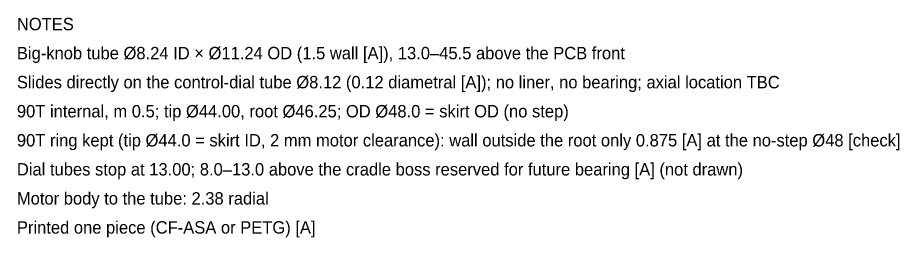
# Model space of a CAD drawing. Header units: millimetres. Extents: x -25 to 138, y -20 to 88.
# Drawn here: x 38.1 to 137.9, y 63.6 to 88.4 of the extents above; entities that cross this region are included whole.
import ezdxf

# ---------------------------------------------------------------- set-up
doc = ezdxf.new("R2010")
doc.units = ezdxf.units.MM
doc.layers.add('TEXT', color=7, linetype='CONTINUOUS')

msp = doc.modelspace()

# ---------------------------------------------------------------- texts
at = {"layer": 'TEXT'}
for s, p in [('NOTES', (38, 86.98508)), ('Big-knob tube Ø8.24 ID × Ø11.24 OD (1.5 wall [A]), 13.0–45.5 above the PCB front', (38, 83.70087)), ('Slides directly on the control-dial tube Ø8.12 (0.12 diametral [A]); no liner, no bearing; axial location TBC', (38, 80.41666)), ('90T internal, m 0.5; tip Ø44.00, root Ø46.25; OD Ø48.0 = skirt OD (no step)', (38, 77.13245)), ('90T ring kept (tip Ø44.0 = skirt ID, 2 mm motor clearance): wall outside the root only 0.875 [A] at the no-step Ø48 [check]', (38, 73.84824)), ('Dial tubes stop at 13.00; 8.0–13.0 above the cradle boss reserved for future bearing [A] (not drawn)', (38, 70.56403)), ('Motor body to the tube: 2.38 radial', (38, 67.27982)), ('Printed one piece (CF-ASA or PETG) [A]', (38, 63.99561))]:
    msp.add_text(s, height=1.4, dxfattribs=at).set_placement(p)

doc.saveas('drawing.dxf')
